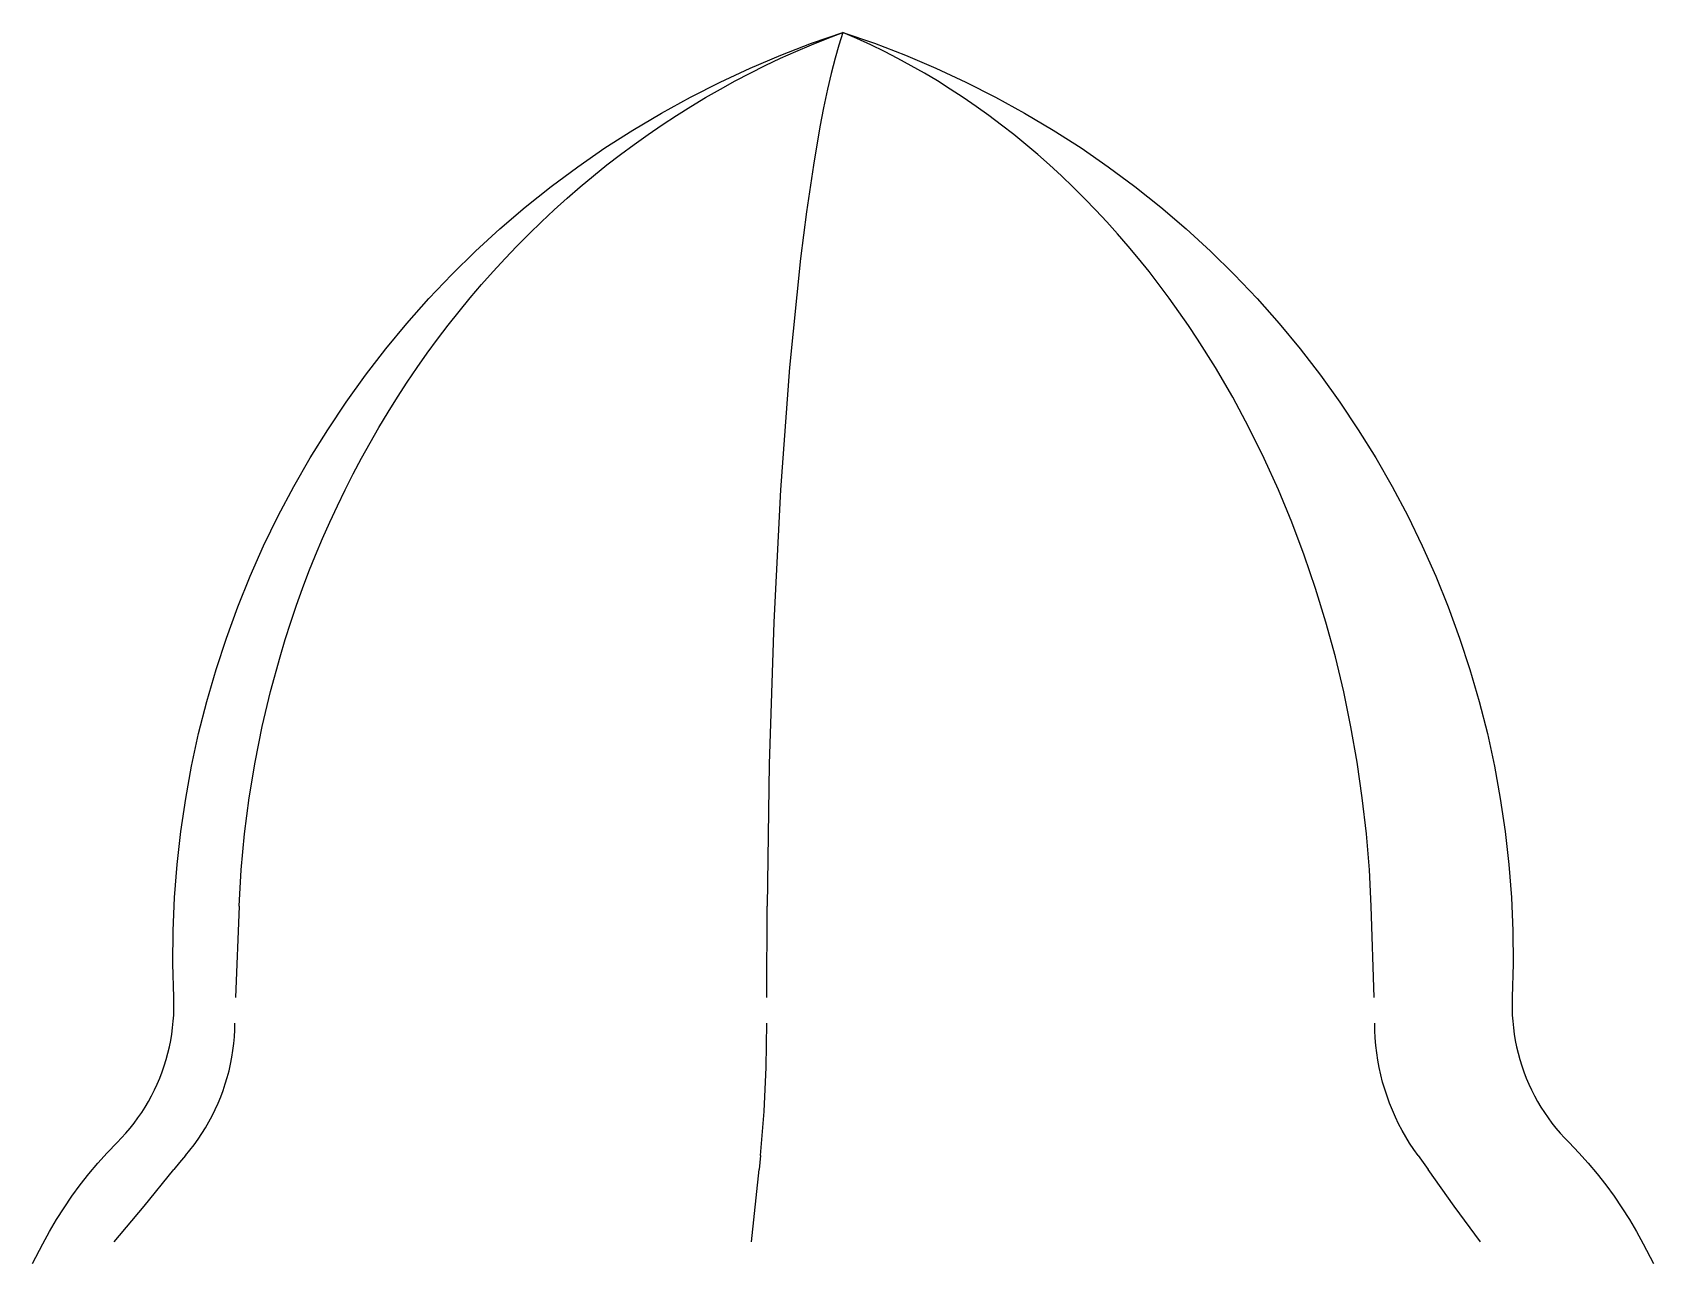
# Model space of a CAD drawing. Header units: millimetres. Extents: x -1576 to 3664, y -445 to 3215.
# Drawn here: x 2334.3 to 2417.7, y 2707.7 to 2771 of the extents above; entities that cross this region are included whole.
import ezdxf

# ---------------------------------------------------------------- set-up
doc = ezdxf.new("R2010")
doc.units = ezdxf.units.MM
doc.header["$MEASUREMENT"] = 0
doc.layers.add('Utwórz2D linie widoczne', color=7, linetype='Continuous', true_color=0x000000)

msp = doc.modelspace()

# ---------------------------------------------------------------- linework, layer by layer
at = {"layer": 'Utwórz2D linie widoczne'}
for p, q in [((2372.794, 2769.876), (2374.389, 2770.488)), ((2373.582, 2770.07), (2374.383, 2770.411)), ((2374.383, 2770.411), (2375.19, 2770.736)), ((2374.389, 2770.488), (2376.003, 2771.045)), ((2375.19, 2770.736), (2376.003, 2771.045)), ((2375.792, 2770.384), (2375.601, 2769.716)), ((2376.003, 2771.045), (2375.792, 2770.384)), ((2376.72, 2770.734), (2376.003, 2771.045)), ((2376.003, 2771.045), (2377.618, 2770.488)), ((2377.43, 2770.407), (2376.72, 2770.734)), ((2378.132, 2770.064), (2377.43, 2770.407)), ((2377.618, 2770.488), (2379.213, 2769.876)), ((2371.221, 2769.21), (2372.794, 2769.876)), ((2372.003, 2769.34), (2372.789, 2769.712)), ((2372.789, 2769.712), (2373.582, 2770.07)), ((2375.601, 2769.716), (2375.397, 2768.925)), ((2378.827, 2769.706), (2378.132, 2770.064)), ((2379.514, 2769.333), (2378.827, 2769.706)), ((2379.213, 2769.876), (2380.785, 2769.21)), ((2369.672, 2768.491), (2371.221, 2769.21)), ((2370.453, 2768.548), (2371.224, 2768.951)), ((2371.224, 2768.951), (2372.003, 2769.34)), ((2375.397, 2768.925), (2375.212, 2768.129)), ((2380.192, 2768.946), (2379.514, 2769.333)), ((2380.863, 2768.545), (2380.192, 2768.946)), ((2380.785, 2769.21), (2382.334, 2768.491)), ((2368.149, 2767.72), (2369.672, 2768.491)), ((2368.927, 2767.691), (2369.69, 2768.13)), ((2369.69, 2768.13), (2370.453, 2768.548)), ((2375.212, 2768.129), (2375.005, 2767.157)), ((2381.525, 2768.13), (2380.863, 2768.545)), ((2382.198, 2767.687), (2381.525, 2768.13)), ((2382.334, 2768.491), (2383.858, 2767.72)), ((2366.652, 2766.896), (2368.149, 2767.72)), ((2367.428, 2766.771), (2368.173, 2767.238)), ((2368.173, 2767.238), (2368.927, 2767.691)), ((2375.005, 2767.157), (2374.815, 2766.181)), ((2382.861, 2767.231), (2382.198, 2767.687)), ((2383.515, 2766.762), (2382.861, 2767.231)), ((2383.858, 2767.72), (2385.354, 2766.896)), ((2365.185, 2766.022), (2366.652, 2766.896)), ((2365.966, 2765.792), (2366.692, 2766.288)), ((2366.692, 2766.288), (2367.428, 2766.771)), ((2384.159, 2766.279), (2383.515, 2766.762)), ((2384.793, 2765.783), (2384.159, 2766.279)), ((2385.354, 2766.896), (2386.822, 2766.022)), ((2363.748, 2765.099), (2365.185, 2766.022)), ((2365.25, 2765.282), (2365.966, 2765.792)), ((2374.815, 2766.181), (2374.478, 2764.22)), ((2385.417, 2765.274), (2384.793, 2765.783)), ((2386.822, 2766.022), (2388.258, 2765.099)), ((2362.344, 2764.127), (2363.748, 2765.099)), ((2363.846, 2764.221), (2364.543, 2764.758)), ((2364.543, 2764.758), (2365.25, 2765.282)), ((2386.031, 2764.753), (2385.417, 2765.274)), ((2386.635, 2764.221), (2386.031, 2764.753)), ((2388.258, 2765.099), (2389.663, 2764.127)), ((2360.974, 2763.107), (2362.344, 2764.127)), ((2363.152, 2763.663), (2363.846, 2764.221)), ((2374.478, 2764.22), (2374.125, 2761.816)), ((2387.248, 2763.658), (2386.635, 2764.221)), ((2389.663, 2764.127), (2391.033, 2763.107)), ((2359.639, 2762.042), (2360.974, 2763.107)), ((2361.795, 2762.509), (2362.468, 2763.092)), ((2362.468, 2763.092), (2363.152, 2763.663)), ((2387.85, 2763.083), (2387.248, 2763.658)), ((2388.44, 2762.497), (2387.85, 2763.083)), ((2391.033, 2763.107), (2392.368, 2762.042)), ((2358.342, 2760.931), (2359.639, 2762.042)), ((2361.134, 2761.912), (2361.795, 2762.509)), ((2389.019, 2761.9), (2388.44, 2762.497)), ((2392.368, 2762.042), (2393.665, 2760.931)), ((2359.845, 2760.683), (2360.484, 2761.303)), ((2360.484, 2761.303), (2361.134, 2761.912)), ((2374.125, 2761.816), (2373.821, 2759.405)), ((2389.587, 2761.292), (2389.019, 2761.9)), ((2390.143, 2760.673), (2389.587, 2761.292)), ((2357.083, 2759.777), (2358.342, 2760.931)), ((2359.218, 2760.05), (2359.845, 2760.683)), ((2390.687, 2760.044), (2390.143, 2760.673)), ((2393.665, 2760.931), (2394.924, 2759.777)), ((2355.864, 2758.58), (2357.083, 2759.777)), ((2358.603, 2759.405), (2359.218, 2760.05)), ((2391.22, 2759.405), (2390.687, 2760.044)), ((2394.924, 2759.777), (2396.143, 2758.58)), ((2357.395, 2758.066), (2357.993, 2758.741)), ((2357.993, 2758.741), (2358.603, 2759.405)), ((2373.821, 2759.405), (2373.253, 2753.792)), ((2391.759, 2758.736), (2391.22, 2759.405)), ((2392.285, 2758.056), (2391.759, 2758.736)), ((2354.687, 2757.342), (2355.864, 2758.58)), ((2356.81, 2757.379), (2357.395, 2758.066)), ((2392.798, 2757.367), (2392.285, 2758.056)), ((2396.143, 2758.58), (2397.32, 2757.342)), ((2353.553, 2756.065), (2354.687, 2757.342)), ((2356.237, 2756.682), (2356.81, 2757.379)), ((2393.299, 2756.669), (2392.798, 2757.367)), ((2397.32, 2757.342), (2398.454, 2756.065)), ((2355.678, 2755.974), (2356.237, 2756.682)), ((2393.787, 2755.962), (2393.299, 2756.669)), ((2352.463, 2754.75), (2353.553, 2756.065)), ((2355.132, 2755.257), (2355.678, 2755.974)), ((2394.263, 2755.247), (2393.787, 2755.962)), ((2398.454, 2756.065), (2399.544, 2754.75)), ((2351.419, 2753.399), (2352.463, 2754.75)), ((2354.078, 2753.792), (2354.598, 2754.529)), ((2354.598, 2754.529), (2355.132, 2755.257)), ((2395.178, 2753.792), (2394.263, 2755.247)), ((2399.544, 2754.75), (2400.588, 2753.399)), ((2353.566, 2753.036), (2354.078, 2753.792)), ((2373.253, 2753.792), (2372.788, 2747.505)), ((2396.067, 2752.262), (2395.178, 2753.792)), ((2350.421, 2752.013), (2351.419, 2753.399)), ((2353.067, 2752.271), (2353.566, 2753.036)), ((2400.588, 2753.399), (2401.585, 2752.013)), ((2352.583, 2751.497), (2353.067, 2752.271)), ((2396.904, 2750.703), (2396.067, 2752.262)), ((2349.472, 2750.593), (2350.421, 2752.013)), ((2352.112, 2750.715), (2352.583, 2751.497)), ((2401.585, 2752.013), (2402.535, 2750.593)), ((2348.571, 2749.142), (2349.472, 2750.593)), ((2351.656, 2749.924), (2352.112, 2750.715)), ((2397.687, 2749.116), (2396.904, 2750.703)), ((2402.535, 2750.593), (2403.435, 2749.142)), ((2351.214, 2749.125), (2351.656, 2749.924)), ((2347.721, 2747.661), (2348.571, 2749.142)), ((2350.786, 2748.319), (2351.214, 2749.125)), ((2398.418, 2747.505), (2397.687, 2749.116)), ((2403.435, 2749.142), (2404.286, 2747.661)), ((2350.373, 2747.505), (2350.786, 2748.319)), ((2346.922, 2746.151), (2347.721, 2747.661)), ((2349.97, 2746.674), (2350.373, 2747.505)), ((2372.788, 2747.505), (2372.436, 2740.679)), ((2399.114, 2745.829), (2398.418, 2747.505)), ((2404.286, 2747.661), (2405.085, 2746.151)), ((2349.581, 2745.837), (2349.97, 2746.674)), ((2346.174, 2744.616), (2346.922, 2746.151)), ((2349.208, 2744.992), (2349.581, 2745.837)), ((2399.754, 2744.131), (2399.114, 2745.829)), ((2405.085, 2746.151), (2405.832, 2744.616)), ((2345.48, 2743.055), (2346.174, 2744.616)), ((2348.85, 2744.142), (2349.208, 2744.992)), ((2405.832, 2744.616), (2406.527, 2743.055)), ((2348.507, 2743.285), (2348.85, 2744.142)), ((2400.34, 2742.414), (2399.754, 2744.131)), ((2344.839, 2741.472), (2345.48, 2743.055)), ((2348.179, 2742.422), (2348.507, 2743.285)), ((2406.527, 2743.055), (2407.168, 2741.472)), ((2347.866, 2741.553), (2348.179, 2742.422)), ((2400.871, 2740.679), (2400.34, 2742.414)), ((2344.253, 2739.868), (2344.839, 2741.472)), ((2347.568, 2740.679), (2347.866, 2741.553)), ((2407.168, 2741.472), (2407.754, 2739.868)), ((2347.284, 2739.795), (2347.568, 2740.679)), ((2372.436, 2740.679), (2372.203, 2733.374)), ((2401.356, 2738.9), (2400.871, 2740.679)), ((2343.722, 2738.245), (2344.253, 2739.868)), ((2347.016, 2738.906), (2347.284, 2739.795)), ((2407.754, 2739.868), (2408.285, 2738.245)), ((2346.526, 2737.114), (2347.016, 2738.906)), ((2401.785, 2737.107), (2401.356, 2738.9)), ((2343.246, 2736.604), (2343.722, 2738.245)), ((2408.285, 2738.245), (2408.76, 2736.604)), ((2346.098, 2735.306), (2346.526, 2737.114)), ((2402.158, 2735.301), (2401.785, 2737.107)), ((2342.827, 2734.948), (2343.246, 2736.604)), ((2408.76, 2736.604), (2409.179, 2734.948)), ((2342.465, 2733.279), (2342.827, 2734.948)), ((2345.733, 2733.485), (2346.098, 2735.306)), ((2402.476, 2733.485), (2402.158, 2735.301)), ((2409.179, 2734.948), (2409.542, 2733.279)), ((2342.16, 2731.599), (2342.465, 2733.279)), ((2345.43, 2731.641), (2345.733, 2733.485)), ((2372.203, 2733.374), (2372.102, 2726.065)), ((2402.741, 2731.639), (2402.476, 2733.485)), ((2409.542, 2733.279), (2409.847, 2731.599)), ((2341.912, 2729.909), (2342.16, 2731.599)), ((2345.191, 2729.789), (2345.43, 2731.641)), ((2402.951, 2729.786), (2402.741, 2731.639)), ((2409.847, 2731.599), (2410.094, 2729.909)), ((2341.723, 2728.212), (2341.912, 2729.909)), ((2345.016, 2727.929), (2345.191, 2729.789)), ((2403.104, 2727.927), (2402.951, 2729.786)), ((2410.094, 2729.909), (2410.284, 2728.212)), ((2341.591, 2726.509), (2341.723, 2728.212)), ((2344.905, 2726.065), (2345.016, 2727.929)), ((2403.201, 2726.065), (2403.104, 2727.927)), ((2410.284, 2728.212), (2410.415, 2726.509)), ((2341.518, 2724.803), (2341.591, 2726.509)), ((2410.415, 2726.509), (2410.489, 2724.803)), ((2344.905, 2726.065), (2344.727, 2721.356)), ((2372.08, 2721.356), (2372.102, 2726.065)), ((2403.356, 2721.356), (2403.201, 2726.065)), ((2341.503, 2723.095), (2341.518, 2724.803)), ((2410.489, 2724.803), (2410.504, 2723.095)), ((2341.546, 2721.387), (2341.503, 2723.095)), ((2410.504, 2723.095), (2410.46, 2721.387)), ((2341.555, 2721.075), (2341.546, 2721.387)), ((2410.46, 2721.387), (2410.452, 2721.075)), ((2341.521, 2720.139), (2341.542, 2720.45)), ((2341.542, 2720.45), (2341.553, 2720.763)), ((2341.553, 2720.763), (2341.555, 2721.075)), ((2410.452, 2721.075), (2410.453, 2720.763)), ((2410.453, 2720.763), (2410.465, 2720.45)), ((2410.465, 2720.45), (2410.485, 2720.139)), ((2341.388, 2719.143), (2341.444, 2719.473)), ((2341.444, 2719.473), (2341.488, 2719.805)), ((2341.488, 2719.805), (2341.521, 2720.139)), ((2344.668, 2719.339), (2344.688, 2719.692)), ((2344.688, 2719.692), (2344.696, 2720.046)), ((2372.045, 2717.77), (2372.076, 2720.046)), ((2403.389, 2719.662), (2403.383, 2720.046)), ((2403.408, 2719.279), (2403.389, 2719.662)), ((2410.485, 2720.139), (2410.519, 2719.805)), ((2410.519, 2719.805), (2410.563, 2719.473)), ((2410.563, 2719.473), (2410.618, 2719.143)), ((2341.244, 2718.489), (2341.322, 2718.815)), ((2341.322, 2718.815), (2341.388, 2719.143)), ((2344.537, 2718.286), (2344.592, 2718.636)), ((2344.592, 2718.636), (2344.636, 2718.987)), ((2344.636, 2718.987), (2344.668, 2719.339)), ((2403.44, 2718.896), (2403.408, 2719.279)), ((2403.484, 2718.515), (2403.44, 2718.896)), ((2410.618, 2719.143), (2410.685, 2718.815)), ((2410.685, 2718.815), (2410.762, 2718.489)), ((2340.947, 2717.53), (2341.057, 2717.846)), ((2341.057, 2717.846), (2341.156, 2718.166)), ((2341.156, 2718.166), (2341.244, 2718.489)), ((2344.391, 2717.594), (2344.47, 2717.939)), ((2344.47, 2717.939), (2344.537, 2718.286)), ((2403.541, 2718.135), (2403.484, 2718.515)), ((2403.611, 2717.758), (2403.541, 2718.135)), ((2410.762, 2718.489), (2410.851, 2718.166)), ((2410.851, 2718.166), (2410.95, 2717.846)), ((2410.95, 2717.846), (2411.059, 2717.53)), ((2340.697, 2716.909), (2340.827, 2717.218)), ((2340.827, 2717.218), (2340.947, 2717.53)), ((2344.2, 2716.913), (2344.301, 2717.252)), ((2344.301, 2717.252), (2344.391, 2717.594)), ((2371.939, 2715.496), (2372.045, 2717.77)), ((2403.693, 2717.383), (2403.611, 2717.758)), ((2403.788, 2717.011), (2403.693, 2717.383)), ((2403.895, 2716.642), (2403.788, 2717.011)), ((2411.059, 2717.53), (2411.18, 2717.218)), ((2411.18, 2717.218), (2411.31, 2716.909)), ((2340.244, 2716.013), (2340.405, 2716.307)), ((2340.405, 2716.307), (2340.556, 2716.605)), ((2340.556, 2716.605), (2340.697, 2716.909)), ((2343.828, 2715.919), (2343.963, 2716.246)), ((2343.963, 2716.246), (2344.087, 2716.577)), ((2344.087, 2716.577), (2344.2, 2716.913)), ((2404.015, 2716.277), (2403.895, 2716.642)), ((2404.146, 2715.916), (2404.015, 2716.277)), ((2411.31, 2716.909), (2411.451, 2716.605)), ((2411.451, 2716.605), (2411.602, 2716.307)), ((2411.602, 2716.307), (2411.763, 2716.013)), ((2339.703, 2715.167), (2339.893, 2715.443)), ((2339.893, 2715.443), (2340.073, 2715.725)), ((2340.073, 2715.725), (2340.244, 2716.013)), ((2343.526, 2715.279), (2343.683, 2715.596)), ((2343.683, 2715.596), (2343.828, 2715.919)), ((2371.756, 2713.228), (2371.939, 2715.496)), ((2404.289, 2715.56), (2404.146, 2715.916)), ((2404.444, 2715.209), (2404.289, 2715.56)), ((2411.763, 2716.013), (2411.934, 2715.725)), ((2411.934, 2715.725), (2412.114, 2715.443)), ((2412.114, 2715.443), (2412.304, 2715.167)), ((2339.081, 2714.379), (2339.297, 2714.634)), ((2339.297, 2714.634), (2339.504, 2714.897)), ((2339.504, 2714.897), (2339.703, 2715.167)), ((2342.994, 2714.361), (2343.182, 2714.661)), ((2343.182, 2714.661), (2343.359, 2714.967)), ((2343.359, 2714.967), (2343.526, 2715.279)), ((2404.611, 2714.863), (2404.444, 2715.209)), ((2404.789, 2714.523), (2404.611, 2714.863)), ((2404.978, 2714.189), (2404.789, 2714.523)), ((2412.304, 2715.167), (2412.502, 2714.897)), ((2412.502, 2714.897), (2412.71, 2714.634)), ((2412.71, 2714.634), (2412.926, 2714.379)), ((2338.121, 2713.372), (2338.623, 2713.89)), ((2338.623, 2713.89), (2338.856, 2714.131)), ((2338.856, 2714.131), (2339.081, 2714.379)), ((2342.374, 2713.5), (2342.59, 2713.78)), ((2342.59, 2713.78), (2342.797, 2714.067)), ((2342.797, 2714.067), (2342.994, 2714.361)), ((2405.179, 2713.862), (2404.978, 2714.189)), ((2405.39, 2713.541), (2405.179, 2713.862)), ((2412.926, 2714.379), (2413.151, 2714.131)), ((2413.151, 2714.131), (2413.384, 2713.89)), ((2413.384, 2713.89), (2413.885, 2713.372)), ((2337.173, 2712.286), (2337.638, 2712.837)), ((2337.638, 2712.837), (2338.121, 2713.372)), ((2341.842, 2712.869), (2341.544, 2712.503)), ((2342.148, 2713.228), (2341.842, 2712.869)), ((2342.148, 2713.228), (2342.374, 2713.5)), ((2371.756, 2713.228), (2371.68, 2712.503)), ((2405.612, 2713.228), (2405.39, 2713.541)), ((2405.612, 2713.228), (2405.88, 2712.868)), ((2405.88, 2712.868), (2406.14, 2712.503)), ((2413.885, 2713.372), (2414.369, 2712.837)), ((2414.369, 2712.837), (2414.833, 2712.286)), ((2336.728, 2711.719), (2337.173, 2712.286)), ((2340.024, 2710.627), (2341.544, 2712.503)), ((2371.295, 2708.78), (2371.68, 2712.503)), ((2407.467, 2710.629), (2406.14, 2712.503)), ((2414.833, 2712.286), (2415.279, 2711.719)), ((2335.896, 2710.541), (2336.302, 2711.137)), ((2336.302, 2711.137), (2336.728, 2711.719)), ((2415.279, 2711.719), (2415.705, 2711.137)), ((2415.705, 2711.137), (2416.11, 2710.541)), ((2335.511, 2709.931), (2335.896, 2710.541)), ((2338.469, 2708.78), (2340.024, 2710.627)), ((2408.829, 2708.78), (2407.467, 2710.629)), ((2416.11, 2710.541), (2416.495, 2709.931)), ((2335.148, 2709.309), (2335.511, 2709.931)), ((2416.495, 2709.931), (2416.859, 2709.309)), ((2334.268, 2707.666), (2334.805, 2708.674)), ((2334.805, 2708.674), (2335.148, 2709.309)), ((2416.859, 2709.309), (2417.201, 2708.674)), ((2417.201, 2708.674), (2417.739, 2707.666))]:
    msp.add_line(p, q, dxfattribs=at)

doc.saveas('drawing.dxf')
